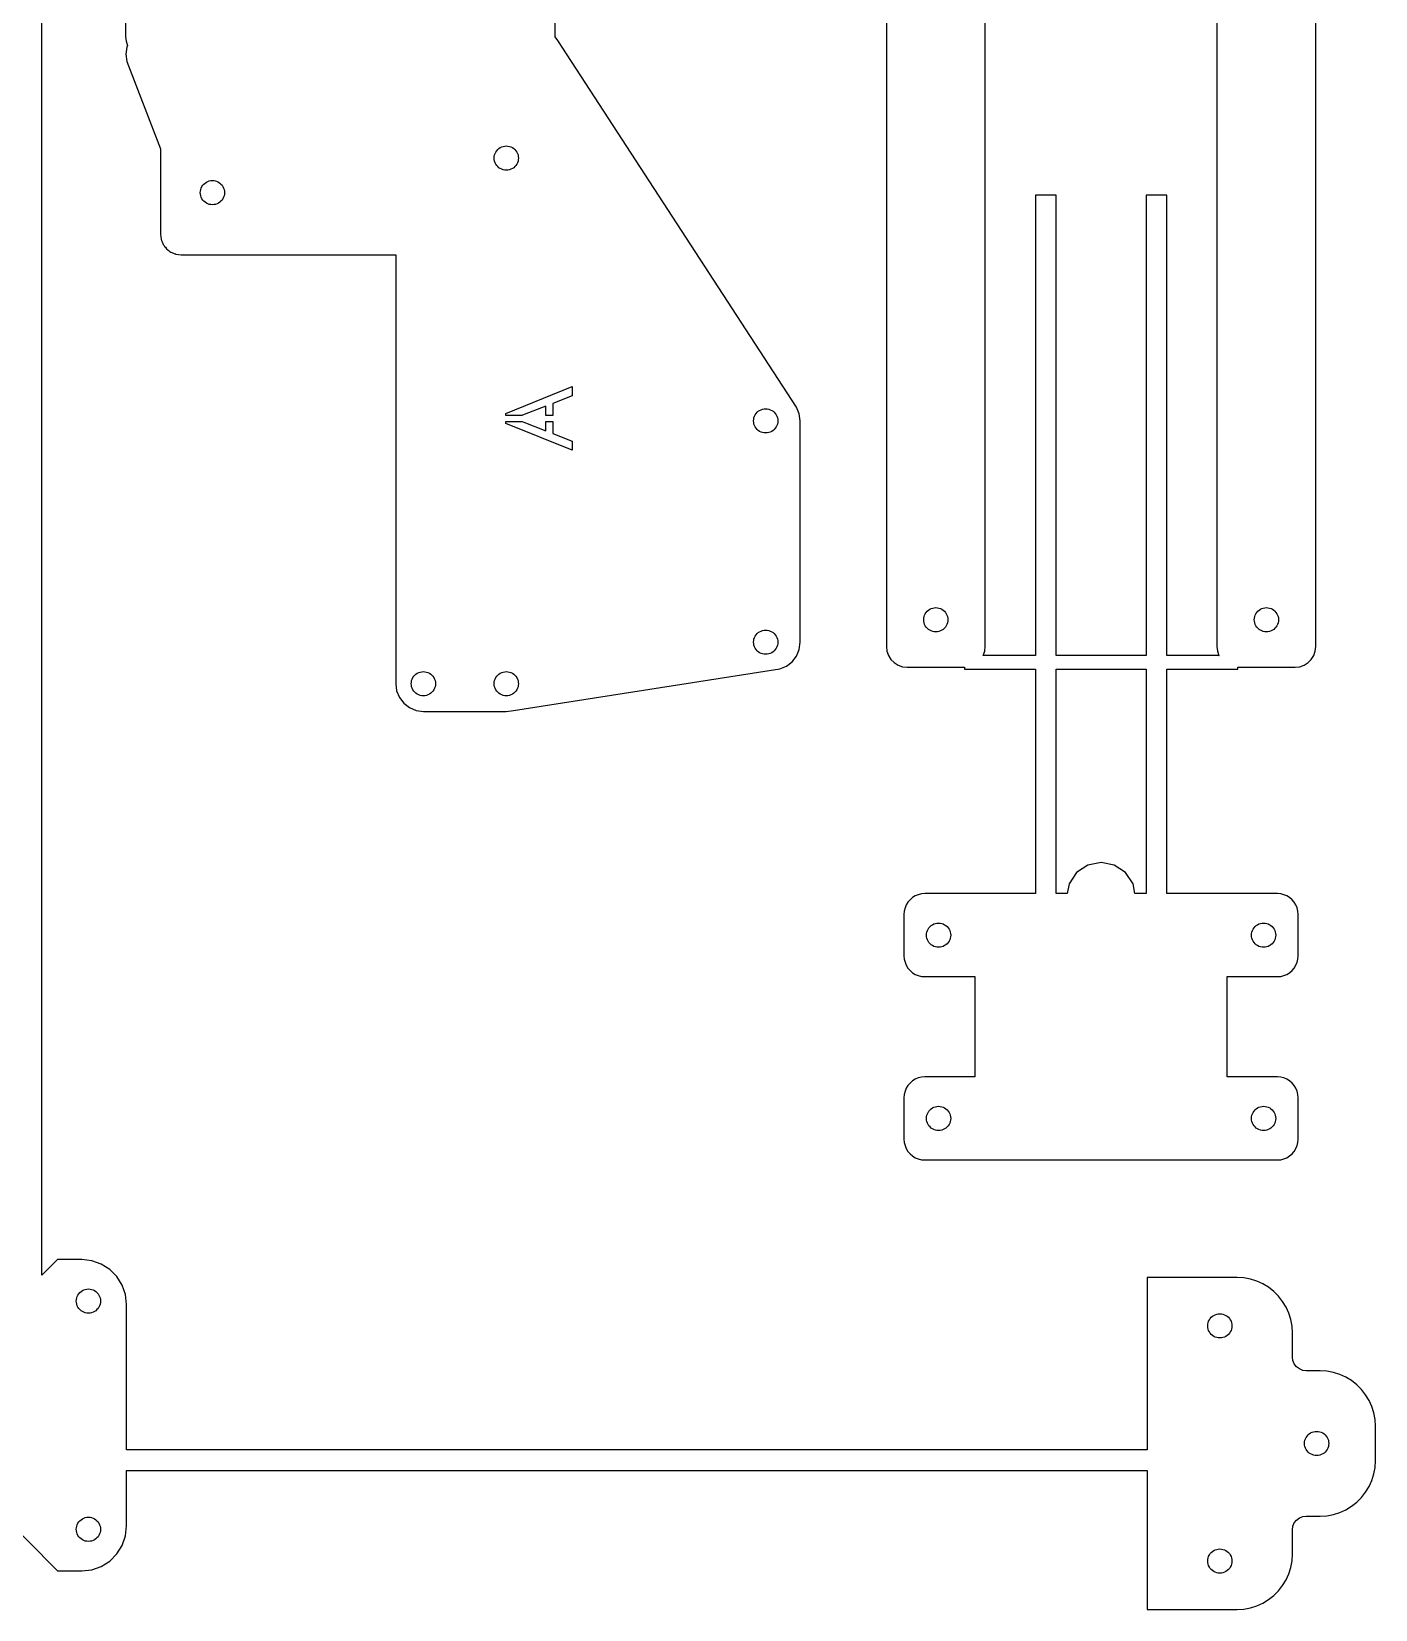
# Model space of a CAD drawing. Header units: metres. Extents: x -250 to 250, y -245 to 245.
# Drawn here: x 55.4 to 249.7, y -244.7 to -16.5 of the extents above; entities that cross this region are included whole.
import ezdxf

# ---------------------------------------------------------------- set-up
doc = ezdxf.new("R2010")
doc.units = ezdxf.units.M

msp = doc.modelspace()

# ---------------------------------------------------------------- linework, layer by layer
for p, q in [((68.95, 113.229), (68.95, -17.229)), ((131.05, -17.229), (131.05, 113.229)), ((56.85, -196.335), (56.85, 91.2762)), ((178.95, 25.029), (178.95, -105.429)), ((193.25, -105.429), (193.25, 23.615)), ((226.75, 23.615), (226.75, -105.429)), ((241.05, -105.429), (241.05, 25.029)), ((68.95, -17.229), (69.0252, -17.8966)), ((69.0252, -17.8966), (69.2436, -18.5207)), ((131.045, -17.2694), (131.05, -17.229)), ((131.464, -17.815), (131.045, -17.2694)), ((165.964, -70.815), (131.464, -17.815)), ((69.1363, -18.7797), (69, -19.815)), ((69, -19.815), (69.1363, -20.8503)), ((69.2436, -18.5207), (69.1363, -18.7797)), ((69.1363, -20.8503), (74, -33.4959)), ((74, -33.4959), (74, -45.815)), ((122.31, -34.3621), (122.383, -34.1453)), ((122.383, -34.1453), (122.484, -33.94)), ((122.484, -33.94), (122.612, -33.7497)), ((122.612, -33.7497), (122.763, -33.5776)), ((122.763, -33.5776), (122.935, -33.4266)), ((122.935, -33.4266), (123.125, -33.2995)), ((123.125, -33.2995), (123.33, -33.1982)), ((123.33, -33.1982), (123.547, -33.1246)), ((123.547, -33.1246), (123.772, -33.08)), ((123.772, -33.08), (124, -33.065)), ((124, -33.065), (124.228, -33.08)), ((124.228, -33.08), (124.453, -33.1246)), ((124.453, -33.1246), (124.67, -33.1982)), ((124.67, -33.1982), (124.875, -33.2995)), ((124.875, -33.2995), (125.065, -33.4266)), ((125.065, -33.4266), (125.237, -33.5776)), ((125.237, -33.5776), (125.388, -33.7497)), ((125.388, -33.7497), (125.516, -33.94)), ((125.516, -33.94), (125.617, -34.1453)), ((125.617, -34.1453), (125.69, -34.3621)), ((122.25, -34.815), (122.265, -34.5866)), ((122.265, -35.0434), (122.25, -34.815)), ((122.265, -34.5866), (122.31, -34.3621)), ((122.31, -35.2679), (122.265, -35.0434)), ((122.383, -35.4847), (122.31, -35.2679)), ((122.484, -35.69), (122.383, -35.4847)), ((122.612, -35.8803), (122.484, -35.69)), ((122.763, -36.0524), (122.612, -35.8803)), ((122.935, -36.2034), (122.763, -36.0524)), ((123.125, -36.3305), (122.935, -36.2034)), ((123.33, -36.4318), (123.125, -36.3305)), ((123.547, -36.5054), (123.33, -36.4318)), ((124.67, -36.4318), (124.453, -36.5054)), ((124.875, -36.3305), (124.67, -36.4318)), ((125.065, -36.2034), (124.875, -36.3305)), ((125.237, -36.0524), (125.065, -36.2034)), ((125.388, -35.8803), (125.237, -36.0524)), ((125.516, -35.69), (125.388, -35.8803)), ((125.617, -35.4847), (125.516, -35.69)), ((125.69, -35.2679), (125.617, -35.4847)), ((125.69, -34.3621), (125.735, -34.5866)), ((125.735, -35.0434), (125.69, -35.2679)), ((125.735, -34.5866), (125.75, -34.815)), ((125.75, -34.815), (125.735, -35.0434)), ((79.9845, -38.94), (80.1116, -38.7497)), ((80.1116, -38.7497), (80.2626, -38.5776)), ((80.2626, -38.5776), (80.4347, -38.4266)), ((80.4347, -38.4266), (80.625, -38.2995)), ((80.625, -38.2995), (80.8303, -38.1982)), ((80.8303, -38.1982), (81.0471, -38.1246)), ((81.0471, -38.1246), (81.2716, -38.08)), ((81.2716, -38.08), (81.5, -38.065)), ((81.5, -38.065), (81.7284, -38.08)), ((81.7284, -38.08), (81.9529, -38.1246)), ((81.9529, -38.1246), (82.1697, -38.1982)), ((82.1697, -38.1982), (82.375, -38.2995)), ((82.375, -38.2995), (82.5653, -38.4266)), ((82.5653, -38.4266), (82.7374, -38.5776)), ((82.7374, -38.5776), (82.8884, -38.7497)), ((82.8884, -38.7497), (83.0155, -38.94)), ((123.772, -36.55), (123.547, -36.5054)), ((124, -36.565), (123.772, -36.55)), ((124.228, -36.55), (124, -36.565)), ((124.453, -36.5054), (124.228, -36.55)), ((79.75, -39.815), (79.765, -39.5866)), ((79.765, -40.0434), (79.75, -39.815)), ((79.765, -39.5866), (79.8096, -39.3621)), ((79.8096, -40.2679), (79.765, -40.0434)), ((79.8096, -39.3621), (79.8832, -39.1453)), ((79.8832, -40.4847), (79.8096, -40.2679)), ((79.8832, -39.1453), (79.9845, -38.94)), ((79.9845, -40.69), (79.8832, -40.4847)), ((80.1116, -40.8803), (79.9845, -40.69)), ((80.2626, -41.0524), (80.1116, -40.8803)), ((80.4347, -41.2034), (80.2626, -41.0524)), ((82.7374, -41.0524), (82.5653, -41.2034)), ((82.8884, -40.8803), (82.7374, -41.0524)), ((83.0155, -40.69), (82.8884, -40.8803)), ((83.0155, -38.94), (83.1168, -39.1453)), ((83.1168, -40.4847), (83.0155, -40.69)), ((83.1168, -39.1453), (83.1904, -39.3621)), ((83.1904, -40.2679), (83.1168, -40.4847)), ((83.1904, -39.3621), (83.235, -39.5866)), ((83.235, -40.0434), (83.1904, -40.2679)), ((83.235, -39.5866), (83.25, -39.815)), ((83.25, -39.815), (83.235, -40.0434)), ((203.5, -40.2), (200.5, -40.2)), ((200.5, -40.2), (200.5, -106.735)), ((203.5, -106.735), (203.5, -40.2)), ((219.5, -40.2), (216.5, -40.2)), ((216.5, -40.2), (216.5, -106.735)), ((219.5, -106.735), (219.5, -40.2)), ((80.625, -41.3305), (80.4347, -41.2034)), ((80.8303, -41.4318), (80.625, -41.3305)), ((81.0471, -41.5054), (80.8303, -41.4318)), ((81.2716, -41.55), (81.0471, -41.5054)), ((81.5, -41.565), (81.2716, -41.55)), ((81.7284, -41.55), (81.5, -41.565)), ((81.9529, -41.5054), (81.7284, -41.55)), ((82.1697, -41.4318), (81.9529, -41.5054)), ((82.375, -41.3305), (82.1697, -41.4318)), ((82.5653, -41.2034), (82.375, -41.3305)), ((74, -45.815), (74.1022, -46.5914)), ((74.1022, -46.5914), (74.1358, -46.6726)), ((74.1358, -46.6726), (74.1468, -46.742)), ((74.1468, -46.742), (74.2419, -46.9285)), ((74.2419, -46.9285), (74.4019, -47.315)), ((74.4019, -47.315), (74.5116, -47.4579)), ((74.5116, -47.4579), (74.573, -47.5783)), ((74.573, -47.5783), (74.7064, -47.7118)), ((74.7064, -47.7118), (74.8787, -47.9363)), ((74.8787, -47.9363), (75.1032, -48.1086)), ((75.1032, -48.1086), (75.2366, -48.242)), ((75.2366, -48.242), (75.3571, -48.3034)), ((75.3571, -48.3034), (75.5, -48.4131)), ((75.5, -48.4131), (75.8866, -48.5732)), ((75.8866, -48.5732), (76.073, -48.6682)), ((76.073, -48.6682), (76.1424, -48.6792)), ((76.1424, -48.6792), (76.2236, -48.7128)), ((76.2236, -48.7128), (77, -48.815)), ((77, -48.815), (108, -48.815)), ((108, -48.815), (108, -110.815)), ((123.945, -71.7413), (133.5, -67.8421)), ((133.5, -67.8421), (133.5, -69.1848)), ((129.696, -70.6767), (126.556, -71.8973)), ((129.696, -72.015), (129.696, -70.6767)), ((133.5, -69.1848), (130.706, -70.2834)), ((130.706, -70.2834), (130.706, -72.015)), ((123.945, -72.015), (123.945, -71.7413)), ((126.238, -72.015), (123.945, -72.015)), ((123.945, -73.2129), (123.945, -72.915)), ((123.945, -72.915), (126.265, -72.915)), ((126.556, -71.8973), (126.238, -72.015)), ((126.265, -72.915), (126.301, -72.928)), ((126.301, -72.928), (126.542, -73.023)), ((130.706, -72.015), (129.696, -72.015)), ((129.696, -74.2504), (129.696, -72.915)), ((129.696, -72.915), (130.706, -72.915)), ((130.706, -72.915), (130.706, -74.6369)), ((159.75, -72.815), (159.765, -72.5866)), ((159.765, -73.0434), (159.75, -72.815)), ((159.765, -72.5866), (159.81, -72.3621)), ((159.81, -72.3621), (159.883, -72.1453)), ((159.883, -72.1453), (159.984, -71.94)), ((159.984, -71.94), (160.112, -71.7497)), ((160.112, -71.7497), (160.263, -71.5776)), ((160.263, -71.5776), (160.435, -71.4266)), ((160.435, -71.4266), (160.625, -71.2995)), ((160.625, -71.2995), (160.83, -71.1982)), ((160.83, -71.1982), (161.047, -71.1246)), ((161.047, -71.1246), (161.272, -71.08)), ((161.272, -71.08), (161.5, -71.065)), ((161.5, -71.065), (161.728, -71.08)), ((161.728, -71.08), (161.953, -71.1246)), ((161.953, -71.1246), (162.17, -71.1982)), ((162.17, -71.1982), (162.375, -71.2995)), ((162.375, -71.2995), (162.565, -71.4266)), ((162.565, -71.4266), (162.737, -71.5776)), ((162.737, -71.5776), (162.888, -71.7497)), ((162.888, -71.7497), (163.016, -71.94)), ((163.016, -71.94), (163.117, -72.1453)), ((163.117, -72.1453), (163.19, -72.3621)), ((163.19, -72.3621), (163.235, -72.5866)), ((163.235, -72.5866), (163.25, -72.815)), ((163.25, -72.815), (163.235, -73.0434)), ((166.364, -71.7797), (165.964, -70.815)), ((166.5, -72.815), (166.364, -71.7797)), ((166.5, -104.815), (166.5, -72.815)), ((133.5, -77.0511), (123.945, -73.2129)), ((126.542, -73.023), (129.696, -74.2504)), ((130.706, -74.6369), (133.5, -75.7287)), ((159.81, -73.2679), (159.765, -73.0434)), ((159.883, -73.4847), (159.81, -73.2679)), ((159.984, -73.69), (159.883, -73.4847)), ((160.112, -73.8803), (159.984, -73.69)), ((160.263, -74.0524), (160.112, -73.8803)), ((160.435, -74.2034), (160.263, -74.0524)), ((160.625, -74.3305), (160.435, -74.2034)), ((160.83, -74.4318), (160.625, -74.3305)), ((161.047, -74.5054), (160.83, -74.4318)), ((161.272, -74.55), (161.047, -74.5054)), ((161.5, -74.565), (161.272, -74.55)), ((161.728, -74.55), (161.5, -74.565)), ((161.953, -74.5054), (161.728, -74.55)), ((162.17, -74.4318), (161.953, -74.5054)), ((162.375, -74.3305), (162.17, -74.4318)), ((162.565, -74.2034), (162.375, -74.3305)), ((162.737, -74.0524), (162.565, -74.2034)), ((162.888, -73.8803), (162.737, -74.0524)), ((163.016, -73.69), (162.888, -73.8803)), ((163.117, -73.4847), (163.016, -73.69)), ((163.19, -73.2679), (163.117, -73.4847)), ((163.235, -73.0434), (163.19, -73.2679)), ((133.5, -75.7287), (133.5, -77.0511)), ((184.712, -100.502), (184.863, -100.33)), ((184.863, -100.33), (185.035, -100.179)), ((185.035, -100.179), (185.225, -100.052)), ((185.225, -100.052), (185.43, -99.951)), ((185.43, -99.951), (185.647, -99.8774)), ((185.647, -99.8774), (185.872, -99.8327)), ((185.872, -99.8327), (186.1, -99.8177)), ((186.1, -99.8177), (186.328, -99.8327)), ((186.328, -99.8327), (186.553, -99.8774)), ((186.553, -99.8774), (186.77, -99.951)), ((186.77, -99.951), (186.975, -100.052)), ((186.975, -100.052), (187.165, -100.179)), ((187.165, -100.179), (187.337, -100.33)), ((187.337, -100.33), (187.488, -100.502)), ((232.512, -100.502), (232.663, -100.33)), ((232.663, -100.33), (232.835, -100.179)), ((232.835, -100.179), (233.025, -100.052)), ((233.025, -100.052), (233.23, -99.951)), ((233.23, -99.951), (233.447, -99.8774)), ((233.447, -99.8774), (233.672, -99.8327)), ((233.672, -99.8327), (233.9, -99.8177)), ((233.9, -99.8177), (234.128, -99.8327)), ((234.128, -99.8327), (234.353, -99.8774)), ((234.353, -99.8774), (234.57, -99.951)), ((234.57, -99.951), (234.775, -100.052)), ((234.775, -100.052), (234.965, -100.179)), ((234.965, -100.179), (235.137, -100.33)), ((235.137, -100.33), (235.288, -100.502)), ((184.35, -101.568), (184.365, -101.339)), ((184.365, -101.796), (184.35, -101.568)), ((184.365, -101.339), (184.41, -101.115)), ((184.41, -102.021), (184.365, -101.796)), ((184.41, -101.115), (184.483, -100.898)), ((184.483, -102.237), (184.41, -102.021)), ((184.483, -100.898), (184.584, -100.693)), ((184.584, -102.443), (184.483, -102.237)), ((184.584, -100.693), (184.712, -100.502)), ((184.712, -102.633), (184.584, -102.443)), ((184.863, -102.805), (184.712, -102.633)), ((187.488, -102.633), (187.337, -102.805)), ((187.488, -100.502), (187.616, -100.693)), ((187.616, -102.443), (187.488, -102.633)), ((187.616, -100.693), (187.717, -100.898)), ((187.717, -102.237), (187.616, -102.443)), ((187.717, -100.898), (187.79, -101.115)), ((187.79, -102.021), (187.717, -102.237)), ((187.79, -101.115), (187.835, -101.339)), ((187.835, -101.796), (187.79, -102.021)), ((187.835, -101.339), (187.85, -101.568)), ((187.85, -101.568), (187.835, -101.796)), ((232.15, -101.568), (232.165, -101.339)), ((232.165, -101.796), (232.15, -101.568)), ((232.165, -101.339), (232.21, -101.115)), ((232.21, -102.021), (232.165, -101.796)), ((232.21, -101.115), (232.283, -100.898)), ((232.283, -102.237), (232.21, -102.021)), ((232.283, -100.898), (232.384, -100.693)), ((232.384, -102.443), (232.283, -102.237)), ((232.384, -100.693), (232.512, -100.502)), ((232.512, -102.633), (232.384, -102.443)), ((232.663, -102.805), (232.512, -102.633)), ((235.288, -102.633), (235.137, -102.805)), ((235.288, -100.502), (235.416, -100.693)), ((235.416, -102.443), (235.288, -102.633)), ((235.416, -100.693), (235.517, -100.898)), ((235.517, -102.237), (235.416, -102.443)), ((235.517, -100.898), (235.59, -101.115)), ((235.59, -102.021), (235.517, -102.237)), ((235.59, -101.115), (235.635, -101.339)), ((235.635, -101.796), (235.59, -102.021)), ((235.635, -101.339), (235.65, -101.568)), ((235.65, -101.568), (235.635, -101.796)), ((159.75, -104.815), (159.765, -104.587)), ((159.765, -105.043), (159.75, -104.815)), ((159.765, -104.587), (159.81, -104.362)), ((159.81, -104.362), (159.883, -104.145)), ((159.883, -104.145), (159.984, -103.94)), ((159.984, -103.94), (160.112, -103.75)), ((160.112, -103.75), (160.263, -103.578)), ((160.263, -103.578), (160.435, -103.427)), ((160.435, -103.427), (160.625, -103.299)), ((160.625, -103.299), (160.83, -103.198)), ((160.83, -103.198), (161.047, -103.125)), ((161.047, -103.125), (161.272, -103.08)), ((161.272, -103.08), (161.5, -103.065)), ((161.5, -103.065), (161.728, -103.08)), ((161.728, -103.08), (161.953, -103.125)), ((161.953, -103.125), (162.17, -103.198)), ((162.17, -103.198), (162.375, -103.299)), ((162.375, -103.299), (162.565, -103.427)), ((162.565, -103.427), (162.737, -103.578)), ((162.737, -103.578), (162.888, -103.75)), ((162.888, -103.75), (163.016, -103.94)), ((163.016, -103.94), (163.117, -104.145)), ((163.117, -104.145), (163.19, -104.362)), ((163.19, -104.362), (163.235, -104.587)), ((163.235, -104.587), (163.25, -104.815)), ((163.25, -104.815), (163.235, -105.043)), ((166.364, -105.85), (166.5, -104.815)), ((185.035, -102.956), (184.863, -102.805)), ((185.225, -103.083), (185.035, -102.956)), ((185.43, -103.185), (185.225, -103.083)), ((185.647, -103.258), (185.43, -103.185)), ((185.872, -103.303), (185.647, -103.258)), ((186.1, -103.318), (185.872, -103.303)), ((186.328, -103.303), (186.1, -103.318)), ((186.553, -103.258), (186.328, -103.303)), ((186.77, -103.185), (186.553, -103.258)), ((186.975, -103.083), (186.77, -103.185)), ((187.165, -102.956), (186.975, -103.083)), ((187.337, -102.805), (187.165, -102.956)), ((232.835, -102.956), (232.663, -102.805)), ((233.025, -103.083), (232.835, -102.956)), ((233.23, -103.185), (233.025, -103.083)), ((233.447, -103.258), (233.23, -103.185)), ((233.672, -103.303), (233.447, -103.258)), ((233.9, -103.318), (233.672, -103.303)), ((234.128, -103.303), (233.9, -103.318)), ((234.353, -103.258), (234.128, -103.303)), ((234.57, -103.185), (234.353, -103.258)), ((234.775, -103.083), (234.57, -103.185)), ((234.965, -102.956), (234.775, -103.083)), ((235.137, -102.805), (234.965, -102.956)), ((159.81, -105.268), (159.765, -105.043)), ((159.883, -105.485), (159.81, -105.268)), ((159.984, -105.69), (159.883, -105.485)), ((160.112, -105.88), (159.984, -105.69)), ((160.263, -106.052), (160.112, -105.88)), ((160.435, -106.203), (160.263, -106.052)), ((160.625, -106.331), (160.435, -106.203)), ((160.83, -106.432), (160.625, -106.331)), ((161.047, -106.505), (160.83, -106.432)), ((161.272, -106.55), (161.047, -106.505)), ((161.5, -106.565), (161.272, -106.55)), ((161.728, -106.55), (161.5, -106.565)), ((161.953, -106.505), (161.728, -106.55)), ((162.17, -106.432), (161.953, -106.505)), ((162.375, -106.331), (162.17, -106.432)), ((162.565, -106.203), (162.375, -106.331)), ((162.737, -106.052), (162.565, -106.203)), ((162.888, -105.88), (162.737, -106.052)), ((163.016, -105.69), (162.888, -105.88)), ((163.117, -105.485), (163.016, -105.69)), ((163.19, -105.268), (163.117, -105.485)), ((163.235, -105.043), (163.19, -105.268)), ((165.328, -107.643), (165.964, -106.815)), ((165.964, -106.815), (166.364, -105.85)), ((178.95, -105.429), (179.025, -106.097)), ((179.025, -106.097), (179.247, -106.731)), ((179.247, -106.731), (179.605, -107.299)), ((192.95, -106.735), (192.953, -106.731)), ((200.5, -106.735), (192.95, -106.735)), ((192.953, -106.731), (193.175, -106.097)), ((193.175, -106.097), (193.25, -105.429)), ((216.5, -106.735), (203.5, -106.735)), ((227.05, -106.735), (219.5, -106.735)), ((226.75, -105.429), (226.825, -106.097)), ((226.825, -106.097), (227.047, -106.731)), ((227.047, -106.731), (227.05, -106.735)), ((240.395, -107.299), (240.753, -106.731)), ((240.753, -106.731), (240.975, -106.097)), ((240.975, -106.097), (241.05, -105.429)), ((110.763, -109.578), (110.935, -109.427)), ((110.935, -109.427), (111.125, -109.299)), ((111.125, -109.299), (111.33, -109.198)), ((111.33, -109.198), (111.547, -109.125)), ((111.547, -109.125), (111.772, -109.08)), ((111.772, -109.08), (112, -109.065)), ((112, -109.065), (112.228, -109.08)), ((112.228, -109.08), (112.453, -109.125)), ((112.453, -109.125), (112.67, -109.198)), ((112.67, -109.198), (112.875, -109.299)), ((112.875, -109.299), (113.065, -109.427)), ((113.065, -109.427), (113.237, -109.578)), ((122.763, -109.578), (122.935, -109.427)), ((122.935, -109.427), (123.125, -109.299)), ((123.125, -109.299), (123.33, -109.198)), ((123.33, -109.198), (123.547, -109.125)), ((123.547, -109.125), (123.772, -109.08)), ((123.772, -109.08), (124, -109.065)), ((124, -109.065), (124.228, -109.08)), ((124.228, -109.08), (124.453, -109.125)), ((124.453, -109.125), (124.67, -109.198)), ((124.67, -109.198), (124.875, -109.299)), ((124.875, -109.299), (125.065, -109.427)), ((125.035, -114.679), (163.535, -108.679)), ((125.065, -109.427), (125.237, -109.578)), ((163.535, -108.679), (164.5, -108.279)), ((164.5, -108.279), (165.328, -107.643)), ((179.605, -107.299), (180.08, -107.774)), ((180.08, -107.774), (180.648, -108.132)), ((180.648, -108.132), (181.282, -108.354)), ((181.282, -108.354), (181.95, -108.429)), ((181.95, -108.429), (190.25, -108.429)), ((190.25, -108.429), (190.25, -108.735)), ((190.25, -108.735), (200.5, -108.735)), ((200.5, -108.735), (200.5, -141.174)), ((203.5, -141.174), (203.5, -108.735)), ((203.5, -108.735), (216.5, -108.735)), ((216.5, -108.735), (216.5, -141.174)), ((219.5, -141.174), (219.5, -108.735)), ((219.5, -108.735), (229.75, -108.735)), ((229.75, -108.735), (229.75, -108.429)), ((229.75, -108.429), (238.05, -108.429)), ((238.05, -108.429), (238.718, -108.354)), ((238.718, -108.354), (239.352, -108.132)), ((239.352, -108.132), (239.92, -107.774)), ((239.92, -107.774), (240.395, -107.299)), ((108, -110.815), (108.136, -111.85)), ((110.25, -110.815), (110.265, -110.587)), ((110.265, -111.043), (110.25, -110.815)), ((110.265, -110.587), (110.31, -110.362)), ((110.31, -111.268), (110.265, -111.043)), ((110.31, -110.362), (110.383, -110.145)), ((110.383, -111.485), (110.31, -111.268)), ((110.383, -110.145), (110.484, -109.94)), ((110.484, -111.69), (110.383, -111.485)), ((110.484, -109.94), (110.612, -109.75)), ((110.612, -111.88), (110.484, -111.69)), ((110.612, -109.75), (110.763, -109.578)), ((113.237, -109.578), (113.388, -109.75)), ((113.388, -109.75), (113.516, -109.94)), ((113.516, -111.69), (113.388, -111.88)), ((113.516, -109.94), (113.617, -110.145)), ((113.617, -111.485), (113.516, -111.69)), ((113.617, -110.145), (113.69, -110.362)), ((113.69, -111.268), (113.617, -111.485)), ((113.69, -110.362), (113.735, -110.587)), ((113.735, -111.043), (113.69, -111.268)), ((113.735, -110.587), (113.75, -110.815)), ((113.75, -110.815), (113.735, -111.043)), ((122.25, -110.815), (122.265, -110.587)), ((122.265, -111.043), (122.25, -110.815)), ((122.265, -110.587), (122.31, -110.362)), ((122.31, -111.268), (122.265, -111.043)), ((122.31, -110.362), (122.383, -110.145)), ((122.383, -111.485), (122.31, -111.268)), ((122.383, -110.145), (122.484, -109.94)), ((122.484, -111.69), (122.383, -111.485)), ((122.484, -109.94), (122.612, -109.75)), ((122.612, -111.88), (122.484, -111.69)), ((122.612, -109.75), (122.763, -109.578)), ((125.237, -109.578), (125.388, -109.75)), ((125.388, -109.75), (125.516, -109.94)), ((125.516, -111.69), (125.388, -111.88)), ((125.516, -109.94), (125.617, -110.145)), ((125.617, -111.485), (125.516, -111.69)), ((125.617, -110.145), (125.69, -110.362)), ((125.69, -111.268), (125.617, -111.485)), ((125.69, -110.362), (125.735, -110.587)), ((125.735, -111.043), (125.69, -111.268)), ((125.735, -110.587), (125.75, -110.815)), ((125.75, -110.815), (125.735, -111.043)), ((108.136, -111.85), (108.536, -112.815)), ((108.536, -112.815), (109.172, -113.643)), ((109.172, -113.643), (110, -114.279)), ((110.763, -112.052), (110.612, -111.88)), ((110.935, -112.203), (110.763, -112.052)), ((111.125, -112.331), (110.935, -112.203)), ((111.33, -112.432), (111.125, -112.331)), ((111.547, -112.505), (111.33, -112.432)), ((111.772, -112.55), (111.547, -112.505)), ((112, -112.565), (111.772, -112.55)), ((112.228, -112.55), (112, -112.565)), ((112.453, -112.505), (112.228, -112.55)), ((112.67, -112.432), (112.453, -112.505)), ((112.875, -112.331), (112.67, -112.432)), ((113.065, -112.203), (112.875, -112.331)), ((113.237, -112.052), (113.065, -112.203)), ((113.388, -111.88), (113.237, -112.052)), ((122.763, -112.052), (122.612, -111.88)), ((122.935, -112.203), (122.763, -112.052)), ((123.125, -112.331), (122.935, -112.203)), ((123.33, -112.432), (123.125, -112.331)), ((123.547, -112.505), (123.33, -112.432)), ((123.772, -112.55), (123.547, -112.505)), ((124, -112.565), (123.772, -112.55)), ((124.228, -112.55), (124, -112.565)), ((124.453, -112.505), (124.228, -112.55)), ((124.67, -112.432), (124.453, -112.505)), ((124.875, -112.331), (124.67, -112.432)), ((125.065, -112.203), (124.875, -112.331)), ((125.237, -112.052), (125.065, -112.203)), ((125.388, -111.88), (125.237, -112.052)), ((110, -114.279), (110.965, -114.679)), ((110.965, -114.679), (112, -114.815)), ((112, -114.815), (124, -114.815)), ((124, -114.815), (125.035, -114.679)), ((210, -136.674), (208.087, -137.054)), ((211.913, -137.054), (210, -136.674)), ((206.464, -138.138), (205.381, -139.76)), ((208.087, -137.054), (206.464, -138.138)), ((213.536, -138.138), (211.913, -137.054)), ((214.619, -139.76), (213.536, -138.138)), ((183.573, -141.321), (183.138, -141.501)), ((184.031, -141.211), (183.573, -141.321)), ((184.5, -141.174), (184.031, -141.211)), ((200.5, -141.174), (184.5, -141.174)), ((205.099, -141.174), (203.5, -141.174)), ((205.381, -139.76), (205.099, -141.174)), ((214.901, -141.174), (214.619, -139.76)), ((216.5, -141.174), (214.901, -141.174)), ((235.5, -141.174), (219.5, -141.174)), ((235.969, -141.211), (235.5, -141.174)), ((236.427, -141.321), (235.969, -141.211)), ((236.862, -141.501), (236.427, -141.321)), ((181.537, -143.704), (181.5, -144.174)), ((181.647, -143.247), (181.537, -143.704)), ((181.827, -142.812), (181.647, -143.247)), ((182.073, -142.41), (181.827, -142.812)), ((182.379, -142.052), (182.073, -142.41)), ((182.737, -141.747), (182.379, -142.052)), ((183.138, -141.501), (182.737, -141.747)), ((237.263, -141.747), (236.862, -141.501)), ((237.621, -142.052), (237.263, -141.747)), ((237.927, -142.41), (237.621, -142.052)), ((238.173, -142.812), (237.927, -142.41)), ((238.353, -143.247), (238.173, -142.812)), ((238.463, -143.704), (238.353, -143.247)), ((238.5, -144.174), (238.463, -143.704)), ((181.5, -144.174), (181.5, -150.174)), ((185.112, -146.108), (185.263, -145.936)), ((185.263, -145.936), (185.435, -145.785)), ((185.435, -145.785), (185.625, -145.658)), ((185.625, -145.658), (185.83, -145.557)), ((185.83, -145.557), (186.047, -145.483)), ((186.047, -145.483), (186.272, -145.439)), ((186.272, -145.439), (186.5, -145.424)), ((186.5, -145.424), (186.728, -145.439)), ((186.728, -145.439), (186.953, -145.483)), ((186.953, -145.483), (187.17, -145.557)), ((187.17, -145.557), (187.375, -145.658)), ((187.375, -145.658), (187.565, -145.785)), ((187.565, -145.785), (187.737, -145.936)), ((187.737, -145.936), (187.888, -146.108)), ((232.112, -146.108), (232.263, -145.936)), ((232.263, -145.936), (232.435, -145.785)), ((232.435, -145.785), (232.625, -145.658)), ((232.625, -145.658), (232.83, -145.557)), ((232.83, -145.557), (233.047, -145.483)), ((233.047, -145.483), (233.272, -145.439)), ((233.272, -145.439), (233.5, -145.424)), ((233.5, -145.424), (233.728, -145.439)), ((233.728, -145.439), (233.953, -145.483)), ((233.953, -145.483), (234.17, -145.557)), ((234.17, -145.557), (234.375, -145.658)), ((234.375, -145.658), (234.565, -145.785)), ((234.565, -145.785), (234.737, -145.936)), ((234.737, -145.936), (234.888, -146.108)), ((238.5, -150.174), (238.5, -144.174)), ((184.75, -147.174), (184.765, -146.945)), ((184.765, -147.402), (184.75, -147.174)), ((184.765, -146.945), (184.81, -146.721)), ((184.81, -147.627), (184.765, -147.402)), ((184.81, -146.721), (184.883, -146.504)), ((184.883, -147.843), (184.81, -147.627)), ((184.883, -146.504), (184.984, -146.299)), ((184.984, -148.049), (184.883, -147.843)), ((184.984, -146.299), (185.112, -146.108)), ((185.112, -148.239), (184.984, -148.049)), ((185.263, -148.411), (185.112, -148.239)), ((187.888, -148.239), (187.737, -148.411)), ((187.888, -146.108), (188.016, -146.299)), ((188.016, -148.049), (187.888, -148.239)), ((188.016, -146.299), (188.117, -146.504)), ((188.117, -147.843), (188.016, -148.049)), ((188.117, -146.504), (188.19, -146.721)), ((188.19, -147.627), (188.117, -147.843)), ((188.19, -146.721), (188.235, -146.945)), ((188.235, -147.402), (188.19, -147.627)), ((188.235, -146.945), (188.25, -147.174)), ((188.25, -147.174), (188.235, -147.402)), ((231.75, -147.174), (231.765, -146.945)), ((231.765, -147.402), (231.75, -147.174)), ((231.765, -146.945), (231.81, -146.721)), ((231.81, -147.627), (231.765, -147.402)), ((231.81, -146.721), (231.883, -146.504)), ((231.883, -147.843), (231.81, -147.627)), ((231.883, -146.504), (231.984, -146.299)), ((231.984, -148.049), (231.883, -147.843)), ((231.984, -146.299), (232.112, -146.108)), ((232.112, -148.239), (231.984, -148.049)), ((232.263, -148.411), (232.112, -148.239)), ((234.888, -148.239), (234.737, -148.411)), ((234.888, -146.108), (235.016, -146.299)), ((235.016, -148.049), (234.888, -148.239)), ((235.016, -146.299), (235.117, -146.504)), ((235.117, -147.843), (235.016, -148.049)), ((235.117, -146.504), (235.19, -146.721)), ((235.19, -147.627), (235.117, -147.843)), ((235.19, -146.721), (235.235, -146.945)), ((235.235, -147.402), (235.19, -147.627)), ((235.235, -146.945), (235.25, -147.174)), ((235.25, -147.174), (235.235, -147.402)), ((181.5, -150.174), (181.537, -150.643)), ((185.435, -148.562), (185.263, -148.411)), ((185.625, -148.689), (185.435, -148.562)), ((185.83, -148.79), (185.625, -148.689)), ((186.047, -148.864), (185.83, -148.79)), ((186.272, -148.909), (186.047, -148.864)), ((186.5, -148.924), (186.272, -148.909)), ((186.728, -148.909), (186.5, -148.924)), ((186.953, -148.864), (186.728, -148.909)), ((187.17, -148.79), (186.953, -148.864)), ((187.375, -148.689), (187.17, -148.79)), ((187.565, -148.562), (187.375, -148.689)), ((187.737, -148.411), (187.565, -148.562)), ((232.435, -148.562), (232.263, -148.411)), ((232.625, -148.689), (232.435, -148.562)), ((232.83, -148.79), (232.625, -148.689)), ((233.047, -148.864), (232.83, -148.79)), ((233.272, -148.909), (233.047, -148.864)), ((233.5, -148.924), (233.272, -148.909)), ((233.728, -148.909), (233.5, -148.924)), ((233.953, -148.864), (233.728, -148.909)), ((234.17, -148.79), (233.953, -148.864)), ((234.375, -148.689), (234.17, -148.79)), ((234.565, -148.562), (234.375, -148.689)), ((234.737, -148.411), (234.565, -148.562)), ((238.463, -150.643), (238.5, -150.174)), ((181.537, -150.643), (181.647, -151.101)), ((181.647, -151.101), (181.827, -151.536)), ((181.827, -151.536), (182.073, -151.937)), ((182.073, -151.937), (182.379, -152.295)), ((182.379, -152.295), (182.737, -152.601)), ((182.737, -152.601), (183.138, -152.847)), ((183.138, -152.847), (183.573, -153.027)), ((236.427, -153.027), (236.862, -152.847)), ((236.862, -152.847), (237.263, -152.601)), ((237.263, -152.601), (237.621, -152.295)), ((237.621, -152.295), (237.927, -151.937)), ((237.927, -151.937), (238.173, -151.536)), ((238.173, -151.536), (238.353, -151.101)), ((238.353, -151.101), (238.463, -150.643)), ((183.573, -153.027), (184.031, -153.137)), ((184.031, -153.137), (184.5, -153.174)), ((184.5, -153.174), (191.75, -153.174)), ((191.75, -153.174), (191.75, -167.674)), ((228.25, -167.674), (228.25, -153.174)), ((228.25, -153.174), (235.5, -153.174)), ((235.5, -153.174), (235.969, -153.137)), ((235.969, -153.137), (236.427, -153.027)), ((182.379, -168.552), (182.073, -168.91)), ((182.737, -168.247), (182.379, -168.552)), ((183.138, -168.001), (182.737, -168.247)), ((183.573, -167.821), (183.138, -168.001)), ((184.031, -167.711), (183.573, -167.821)), ((184.5, -167.674), (184.031, -167.711)), ((191.75, -167.674), (184.5, -167.674)), ((235.5, -167.674), (228.25, -167.674)), ((235.969, -167.711), (235.5, -167.674)), ((236.427, -167.821), (235.969, -167.711)), ((236.862, -168.001), (236.427, -167.821)), ((237.263, -168.247), (236.862, -168.001)), ((237.621, -168.552), (237.263, -168.247)), ((237.927, -168.91), (237.621, -168.552)), ((181.537, -170.204), (181.5, -170.674)), ((181.5, -170.674), (181.5, -176.674)), ((181.647, -169.747), (181.537, -170.204)), ((181.827, -169.312), (181.647, -169.747)), ((182.073, -168.91), (181.827, -169.312)), ((238.173, -169.312), (237.927, -168.91)), ((238.353, -169.747), (238.173, -169.312)), ((238.463, -170.204), (238.353, -169.747)), ((238.5, -170.674), (238.463, -170.204)), ((238.5, -176.674), (238.5, -170.674)), ((184.765, -173.445), (184.81, -173.221)), ((184.81, -173.221), (184.883, -173.004)), ((184.883, -173.004), (184.984, -172.799)), ((184.984, -172.799), (185.112, -172.608)), ((185.112, -172.608), (185.263, -172.436)), ((185.263, -172.436), (185.435, -172.285)), ((185.435, -172.285), (185.625, -172.158)), ((185.625, -172.158), (185.83, -172.057)), ((185.83, -172.057), (186.047, -171.983)), ((186.047, -171.983), (186.272, -171.939)), ((186.272, -171.939), (186.5, -171.924)), ((186.5, -171.924), (186.728, -171.939)), ((186.728, -171.939), (186.953, -171.983)), ((186.953, -171.983), (187.17, -172.057)), ((187.17, -172.057), (187.375, -172.158)), ((187.375, -172.158), (187.565, -172.285)), ((187.565, -172.285), (187.737, -172.436)), ((187.737, -172.436), (187.888, -172.608)), ((187.888, -172.608), (188.016, -172.799)), ((188.016, -172.799), (188.117, -173.004)), ((188.117, -173.004), (188.19, -173.221)), ((188.19, -173.221), (188.235, -173.445)), ((231.765, -173.445), (231.81, -173.221)), ((231.81, -173.221), (231.883, -173.004)), ((231.883, -173.004), (231.984, -172.799)), ((231.984, -172.799), (232.112, -172.608)), ((232.112, -172.608), (232.263, -172.436)), ((232.263, -172.436), (232.435, -172.285)), ((232.435, -172.285), (232.625, -172.158)), ((232.625, -172.158), (232.83, -172.057)), ((232.83, -172.057), (233.047, -171.983)), ((233.047, -171.983), (233.272, -171.939)), ((233.272, -171.939), (233.5, -171.924)), ((233.5, -171.924), (233.728, -171.939)), ((233.728, -171.939), (233.953, -171.983)), ((233.953, -171.983), (234.17, -172.057)), ((234.17, -172.057), (234.375, -172.158)), ((234.375, -172.158), (234.565, -172.285)), ((234.565, -172.285), (234.737, -172.436)), ((234.737, -172.436), (234.888, -172.608)), ((234.888, -172.608), (235.016, -172.799)), ((235.016, -172.799), (235.117, -173.004)), ((235.117, -173.004), (235.19, -173.221)), ((235.19, -173.221), (235.235, -173.445)), ((184.75, -173.674), (184.765, -173.445)), ((184.765, -173.902), (184.75, -173.674)), ((184.81, -174.127), (184.765, -173.902)), ((184.883, -174.343), (184.81, -174.127)), ((184.984, -174.549), (184.883, -174.343)), ((185.112, -174.739), (184.984, -174.549)), ((185.263, -174.911), (185.112, -174.739)), ((185.435, -175.062), (185.263, -174.911)), ((185.625, -175.189), (185.435, -175.062)), ((185.83, -175.29), (185.625, -175.189)), ((186.047, -175.364), (185.83, -175.29)), ((186.272, -175.409), (186.047, -175.364)), ((186.5, -175.424), (186.272, -175.409)), ((186.728, -175.409), (186.5, -175.424)), ((186.953, -175.364), (186.728, -175.409)), ((187.17, -175.29), (186.953, -175.364)), ((187.375, -175.189), (187.17, -175.29)), ((187.565, -175.062), (187.375, -175.189)), ((187.737, -174.911), (187.565, -175.062)), ((187.888, -174.739), (187.737, -174.911)), ((188.016, -174.549), (187.888, -174.739)), ((188.117, -174.343), (188.016, -174.549)), ((188.19, -174.127), (188.117, -174.343)), ((188.235, -173.902), (188.19, -174.127)), ((188.235, -173.445), (188.25, -173.674)), ((188.25, -173.674), (188.235, -173.902)), ((231.75, -173.674), (231.765, -173.445)), ((231.765, -173.902), (231.75, -173.674)), ((231.81, -174.127), (231.765, -173.902)), ((231.883, -174.343), (231.81, -174.127)), ((231.984, -174.549), (231.883, -174.343)), ((232.112, -174.739), (231.984, -174.549)), ((232.263, -174.911), (232.112, -174.739)), ((232.435, -175.062), (232.263, -174.911)), ((232.625, -175.189), (232.435, -175.062)), ((232.83, -175.29), (232.625, -175.189)), ((233.047, -175.364), (232.83, -175.29)), ((233.272, -175.409), (233.047, -175.364)), ((233.5, -175.424), (233.272, -175.409)), ((233.728, -175.409), (233.5, -175.424)), ((233.953, -175.364), (233.728, -175.409)), ((234.17, -175.29), (233.953, -175.364)), ((234.375, -175.189), (234.17, -175.29)), ((234.565, -175.062), (234.375, -175.189)), ((234.737, -174.911), (234.565, -175.062)), ((234.888, -174.739), (234.737, -174.911)), ((235.016, -174.549), (234.888, -174.739)), ((235.117, -174.343), (235.016, -174.549)), ((235.19, -174.127), (235.117, -174.343)), ((235.235, -173.902), (235.19, -174.127)), ((235.235, -173.445), (235.25, -173.674)), ((235.25, -173.674), (235.235, -173.902)), ((181.5, -176.674), (181.537, -177.143)), ((181.537, -177.143), (181.647, -177.601)), ((181.647, -177.601), (181.827, -178.036)), ((238.173, -178.036), (238.353, -177.601)), ((238.353, -177.601), (238.463, -177.143)), ((238.463, -177.143), (238.5, -176.674)), ((181.827, -178.036), (182.073, -178.437)), ((182.073, -178.437), (182.379, -178.795)), ((182.379, -178.795), (182.737, -179.101)), ((182.737, -179.101), (183.138, -179.347)), ((183.138, -179.347), (183.573, -179.527)), ((183.573, -179.527), (184.031, -179.637)), ((184.031, -179.637), (184.5, -179.674)), ((184.5, -179.674), (235.5, -179.674)), ((235.5, -179.674), (235.969, -179.637)), ((235.969, -179.637), (236.427, -179.527)), ((236.427, -179.527), (236.862, -179.347)), ((236.862, -179.347), (237.263, -179.101)), ((237.263, -179.101), (237.621, -178.795)), ((237.621, -178.795), (237.927, -178.437)), ((237.927, -178.437), (238.173, -178.036)), ((59.1017, -194.084), (56.85, -196.335)), ((62.6, -194.084), (59.1017, -194.084)), ((64.0464, -194.247), (62.6, -194.084)), ((65.4202, -194.727), (64.0464, -194.247)), ((66.6527, -195.502), (65.4202, -194.727)), ((67.6819, -196.531), (66.6527, -195.502)), ((62.6987, -198.568), (62.904, -198.467)), ((62.904, -198.467), (63.1208, -198.393)), ((63.1208, -198.393), (63.3453, -198.349)), ((63.3453, -198.349), (63.5737, -198.334)), ((63.5737, -198.334), (63.8021, -198.349)), ((63.8021, -198.349), (64.0267, -198.393)), ((64.0267, -198.393), (64.2434, -198.467)), ((64.2434, -198.467), (64.4487, -198.568)), ((68.4563, -197.763), (67.6819, -196.531)), ((68.937, -199.137), (68.4563, -197.763)), ((229.669, -196.669), (216.669, -196.669)), ((216.669, -196.669), (216.669, -221.584)), ((230.634, -196.728), (229.669, -196.669)), ((231.584, -196.902), (230.634, -196.728)), ((232.506, -197.189), (231.584, -196.902)), ((233.387, -197.586), (232.506, -197.189)), ((234.214, -198.086), (233.387, -197.586)), ((234.974, -198.681), (234.214, -198.086)), ((61.8237, -200.084), (61.8387, -199.855)), ((61.8387, -200.312), (61.8237, -200.084)), ((61.8387, -199.855), (61.8833, -199.631)), ((61.8833, -200.537), (61.8387, -200.312)), ((61.8833, -199.631), (61.9569, -199.414)), ((61.9569, -200.753), (61.8833, -200.537)), ((61.9569, -199.414), (62.0582, -199.209)), ((62.0582, -200.959), (61.9569, -200.753)), ((62.0582, -199.209), (62.1853, -199.018)), ((62.1853, -199.018), (62.3363, -198.846)), ((62.3363, -198.846), (62.5084, -198.695)), ((62.5084, -198.695), (62.6987, -198.568)), ((64.4487, -198.568), (64.639, -198.695)), ((64.639, -198.695), (64.8111, -198.846)), ((64.8111, -198.846), (64.9621, -199.018)), ((64.9621, -199.018), (65.0892, -199.209)), ((65.0892, -199.209), (65.1905, -199.414)), ((65.1905, -200.753), (65.0892, -200.959)), ((65.1905, -199.414), (65.2641, -199.631)), ((65.2641, -200.537), (65.1905, -200.753)), ((65.2641, -199.631), (65.3087, -199.855)), ((65.3087, -200.312), (65.2641, -200.537)), ((65.3087, -199.855), (65.3237, -200.084)), ((65.3237, -200.084), (65.3087, -200.312)), ((69.1, -200.584), (68.937, -199.137)), ((69.1, -221.584), (69.1, -200.584)), ((235.658, -199.364), (234.974, -198.681)), ((236.253, -200.125), (235.658, -199.364)), ((236.753, -200.952), (236.253, -200.125)), ((62.1853, -201.149), (62.0582, -200.959)), ((62.3363, -201.321), (62.1853, -201.149)), ((62.5084, -201.472), (62.3363, -201.321)), ((62.6987, -201.599), (62.5084, -201.472)), ((62.904, -201.7), (62.6987, -201.599)), ((63.1208, -201.774), (62.904, -201.7)), ((63.3453, -201.819), (63.1208, -201.774)), ((63.5737, -201.834), (63.3453, -201.819)), ((63.8021, -201.819), (63.5737, -201.834)), ((64.0267, -201.774), (63.8021, -201.819)), ((64.2434, -201.7), (64.0267, -201.774)), ((64.4487, -201.599), (64.2434, -201.7)), ((64.639, -201.472), (64.4487, -201.599)), ((64.8111, -201.321), (64.639, -201.472)), ((64.9621, -201.149), (64.8111, -201.321)), ((65.0892, -200.959), (64.9621, -201.149)), ((225.479, -203.217), (225.553, -203)), ((225.553, -203), (225.654, -202.794)), ((225.654, -202.794), (225.781, -202.604)), ((225.781, -202.604), (225.932, -202.432)), ((225.932, -202.432), (226.104, -202.281)), ((226.104, -202.281), (226.294, -202.154)), ((226.294, -202.154), (226.5, -202.053)), ((226.5, -202.053), (226.717, -201.979)), ((226.717, -201.979), (226.941, -201.934)), ((226.941, -201.934), (227.169, -201.919)), ((227.169, -201.919), (227.398, -201.934)), ((227.398, -201.934), (227.622, -201.979)), ((227.622, -201.979), (227.839, -202.053)), ((227.839, -202.053), (228.044, -202.154)), ((228.044, -202.154), (228.235, -202.281)), ((228.235, -202.281), (228.407, -202.432)), ((228.407, -202.432), (228.558, -202.604)), ((228.558, -202.604), (228.685, -202.794)), ((228.685, -202.794), (228.786, -203)), ((228.786, -203), (228.86, -203.217)), ((237.15, -201.833), (236.753, -200.952)), ((237.437, -202.755), (237.15, -201.833)), ((237.611, -203.705), (237.437, -202.755)), ((225.419, -203.669), (225.434, -203.441)), ((225.434, -203.898), (225.419, -203.669)), ((225.434, -203.441), (225.479, -203.217)), ((225.479, -204.122), (225.434, -203.898)), ((225.553, -204.339), (225.479, -204.122)), ((225.654, -204.544), (225.553, -204.339)), ((225.781, -204.735), (225.654, -204.544)), ((225.932, -204.907), (225.781, -204.735)), ((226.104, -205.058), (225.932, -204.907)), ((226.294, -205.185), (226.104, -205.058)), ((226.5, -205.286), (226.294, -205.185)), ((226.717, -205.36), (226.5, -205.286)), ((227.839, -205.286), (227.622, -205.36)), ((228.044, -205.185), (227.839, -205.286)), ((228.235, -205.058), (228.044, -205.185)), ((228.407, -204.907), (228.235, -205.058)), ((228.558, -204.735), (228.407, -204.907)), ((228.685, -204.544), (228.558, -204.735)), ((228.786, -204.339), (228.685, -204.544)), ((228.86, -204.122), (228.786, -204.339)), ((228.86, -203.217), (228.904, -203.441)), ((228.904, -203.898), (228.86, -204.122)), ((228.904, -203.441), (228.919, -203.669)), ((228.919, -203.669), (228.904, -203.898)), ((237.669, -204.669), (237.611, -203.705)), ((237.669, -208.169), (237.669, -204.669)), ((226.941, -205.404), (226.717, -205.36)), ((227.169, -205.419), (226.941, -205.404)), ((227.398, -205.404), (227.169, -205.419)), ((227.622, -205.36), (227.398, -205.404)), ((237.738, -208.687), (237.669, -208.169)), ((237.937, -209.169), (237.738, -208.687)), ((238.255, -209.584), (237.937, -209.169)), ((238.669, -209.901), (238.255, -209.584)), ((239.152, -210.101), (238.669, -209.901)), ((239.669, -210.169), (239.152, -210.101)), ((241.669, -210.169), (239.669, -210.169)), ((242.634, -210.228), (241.669, -210.169)), ((243.584, -210.402), (242.634, -210.228)), ((244.506, -210.689), (243.584, -210.402)), ((245.387, -211.086), (244.506, -210.689)), ((246.214, -211.586), (245.387, -211.086)), ((246.974, -212.181), (246.214, -211.586)), ((247.658, -212.864), (246.974, -212.181)), ((248.253, -213.625), (247.658, -212.864)), ((248.753, -214.452), (248.253, -213.625)), ((249.15, -215.333), (248.753, -214.452)), ((249.437, -216.255), (249.15, -215.333)), ((249.611, -217.205), (249.437, -216.255)), ((240.5, -219.053), (240.716, -218.979)), ((240.716, -218.979), (240.941, -218.934)), ((240.941, -218.934), (241.169, -218.919)), ((241.169, -218.919), (241.398, -218.934)), ((241.398, -218.934), (241.622, -218.979)), ((241.622, -218.979), (241.839, -219.053)), ((249.669, -218.169), (249.611, -217.205)), ((249.669, -223.169), (249.669, -218.169)), ((239.419, -220.669), (239.434, -220.441)), ((239.434, -220.898), (239.419, -220.669)), ((239.434, -220.441), (239.479, -220.217)), ((239.479, -221.122), (239.434, -220.898)), ((239.479, -220.217), (239.553, -220)), ((239.553, -221.339), (239.479, -221.122)), ((239.553, -220), (239.654, -219.794)), ((239.654, -219.794), (239.781, -219.604)), ((239.781, -219.604), (239.932, -219.432)), ((239.932, -219.432), (240.104, -219.281)), ((240.104, -219.281), (240.294, -219.154)), ((240.294, -219.154), (240.5, -219.053)), ((241.839, -219.053), (242.044, -219.154)), ((242.044, -219.154), (242.235, -219.281)), ((242.235, -219.281), (242.407, -219.432)), ((242.407, -219.432), (242.558, -219.604)), ((242.558, -219.604), (242.685, -219.794)), ((242.685, -219.794), (242.786, -220)), ((242.786, -220), (242.86, -220.217)), ((242.86, -221.122), (242.786, -221.339)), ((242.86, -220.217), (242.904, -220.441)), ((242.904, -220.898), (242.86, -221.122)), ((242.904, -220.441), (242.919, -220.669)), ((242.919, -220.669), (242.904, -220.898)), ((216.669, -221.584), (69.1, -221.584)), ((239.654, -221.544), (239.553, -221.339)), ((239.781, -221.735), (239.654, -221.544)), ((239.932, -221.907), (239.781, -221.735)), ((240.104, -222.058), (239.932, -221.907)), ((240.294, -222.185), (240.104, -222.058)), ((240.5, -222.286), (240.294, -222.185)), ((240.716, -222.36), (240.5, -222.286)), ((240.941, -222.404), (240.716, -222.36)), ((241.169, -222.419), (240.941, -222.404)), ((241.398, -222.404), (241.169, -222.419)), ((241.622, -222.36), (241.398, -222.404)), ((241.839, -222.286), (241.622, -222.36)), ((242.044, -222.185), (241.839, -222.286)), ((242.235, -222.058), (242.044, -222.185)), ((242.407, -221.907), (242.235, -222.058)), ((242.558, -221.735), (242.407, -221.907)), ((242.685, -221.544), (242.558, -221.735)), ((242.786, -221.339), (242.685, -221.544)), ((249.611, -224.134), (249.669, -223.169)), ((69.1, -232.584), (69.1, -224.584)), ((69.1, -224.584), (216.669, -224.584)), ((216.669, -224.584), (216.669, -244.669)), ((249.15, -226.006), (249.437, -225.084)), ((249.437, -225.084), (249.611, -224.134)), ((247.658, -228.474), (248.253, -227.714)), ((248.253, -227.714), (248.753, -226.887)), ((248.753, -226.887), (249.15, -226.006)), ((50.0474, -230.029), (59.1017, -239.084)), ((244.506, -230.65), (245.387, -230.253)), ((245.387, -230.253), (246.214, -229.753)), ((246.214, -229.753), (246.974, -229.158)), ((246.974, -229.158), (247.658, -228.474)), ((61.8387, -232.855), (61.8833, -232.631)), ((61.8833, -232.631), (61.9569, -232.414)), ((61.9569, -232.414), (62.0582, -232.209)), ((62.0582, -232.209), (62.1853, -232.018)), ((62.1853, -232.018), (62.3363, -231.846)), ((62.3363, -231.846), (62.5084, -231.695)), ((62.5084, -231.695), (62.6987, -231.568)), ((62.6987, -231.568), (62.904, -231.467)), ((62.904, -231.467), (63.1208, -231.393)), ((63.1208, -231.393), (63.3453, -231.349)), ((63.3453, -231.349), (63.5737, -231.334)), ((63.5737, -231.334), (63.8021, -231.349)), ((63.8021, -231.349), (64.0267, -231.393)), ((64.0267, -231.393), (64.2434, -231.467)), ((64.2434, -231.467), (64.4487, -231.568)), ((64.4487, -231.568), (64.639, -231.695)), ((64.639, -231.695), (64.8111, -231.846)), ((64.8111, -231.846), (64.9621, -232.018)), ((64.9621, -232.018), (65.0892, -232.209)), ((65.0892, -232.209), (65.1905, -232.414)), ((65.1905, -232.414), (65.2641, -232.631)), ((65.2641, -232.631), (65.3087, -232.855)), ((68.937, -234.03), (69.1, -232.584)), ((237.669, -233.169), (237.738, -232.652)), ((237.738, -232.652), (237.937, -232.169)), ((237.937, -232.169), (238.255, -231.755)), ((238.255, -231.755), (238.669, -231.437)), ((238.669, -231.437), (239.152, -231.238)), ((239.152, -231.238), (239.669, -231.169)), ((239.669, -231.169), (241.669, -231.169)), ((241.669, -231.169), (242.634, -231.111)), ((242.634, -231.111), (243.584, -230.937)), ((243.584, -230.937), (244.506, -230.65)), ((61.8237, -233.084), (61.8387, -232.855)), ((61.8387, -233.312), (61.8237, -233.084)), ((61.8833, -233.537), (61.8387, -233.312)), ((61.9569, -233.753), (61.8833, -233.537)), ((62.0582, -233.959), (61.9569, -233.753)), ((62.1853, -234.149), (62.0582, -233.959)), ((62.3363, -234.321), (62.1853, -234.149)), ((62.5084, -234.472), (62.3363, -234.321)), ((62.6987, -234.599), (62.5084, -234.472)), ((62.904, -234.7), (62.6987, -234.599)), ((63.1208, -234.774), (62.904, -234.7)), ((63.3453, -234.819), (63.1208, -234.774)), ((63.5737, -234.834), (63.3453, -234.819)), ((63.8021, -234.819), (63.5737, -234.834)), ((64.0267, -234.774), (63.8021, -234.819)), ((64.2434, -234.7), (64.0267, -234.774)), ((64.4487, -234.599), (64.2434, -234.7)), ((64.639, -234.472), (64.4487, -234.599)), ((64.8111, -234.321), (64.639, -234.472)), ((64.9621, -234.149), (64.8111, -234.321)), ((65.0892, -233.959), (64.9621, -234.149)), ((65.1905, -233.753), (65.0892, -233.959)), ((65.2641, -233.537), (65.1905, -233.753)), ((65.3087, -233.312), (65.2641, -233.537)), ((65.3087, -232.855), (65.3237, -233.084)), ((65.3237, -233.084), (65.3087, -233.312)), ((68.4563, -235.404), (68.937, -234.03)), ((237.669, -236.669), (237.669, -233.169)), ((66.6527, -237.666), (67.6819, -236.636)), ((67.6819, -236.636), (68.4563, -235.404)), ((225.434, -237.441), (225.479, -237.216)), ((225.479, -237.216), (225.553, -237)), ((225.553, -237), (225.654, -236.794)), ((225.654, -236.794), (225.781, -236.604)), ((225.781, -236.604), (225.932, -236.432)), ((225.932, -236.432), (226.104, -236.281)), ((226.104, -236.281), (226.294, -236.154)), ((226.294, -236.154), (226.5, -236.053)), ((226.5, -236.053), (226.717, -235.979)), ((226.717, -235.979), (226.941, -235.934)), ((226.941, -235.934), (227.169, -235.919)), ((227.169, -235.919), (227.398, -235.934)), ((227.398, -235.934), (227.622, -235.979)), ((227.622, -235.979), (227.839, -236.053)), ((227.839, -236.053), (228.044, -236.154)), ((228.044, -236.154), (228.235, -236.281)), ((228.235, -236.281), (228.407, -236.432)), ((228.407, -236.432), (228.558, -236.604)), ((228.558, -236.604), (228.685, -236.794)), ((228.685, -236.794), (228.786, -237)), ((228.786, -237), (228.86, -237.216)), ((228.86, -237.216), (228.904, -237.441)), ((237.611, -237.634), (237.669, -236.669)), ((59.1017, -239.084), (62.6, -239.084)), ((62.6, -239.084), (64.0464, -238.921)), ((64.0464, -238.921), (65.4202, -238.44)), ((65.4202, -238.44), (66.6527, -237.666)), ((225.419, -237.669), (225.434, -237.441)), ((225.434, -237.898), (225.419, -237.669)), ((225.479, -238.122), (225.434, -237.898)), ((225.553, -238.339), (225.479, -238.122)), ((225.654, -238.544), (225.553, -238.339)), ((225.781, -238.735), (225.654, -238.544)), ((225.932, -238.907), (225.781, -238.735)), ((226.104, -239.058), (225.932, -238.907)), ((226.294, -239.185), (226.104, -239.058)), ((226.5, -239.286), (226.294, -239.185)), ((226.717, -239.36), (226.5, -239.286)), ((226.941, -239.404), (226.717, -239.36)), ((227.169, -239.419), (226.941, -239.404)), ((227.398, -239.404), (227.169, -239.419)), ((227.622, -239.36), (227.398, -239.404)), ((227.839, -239.286), (227.622, -239.36)), ((228.044, -239.185), (227.839, -239.286)), ((228.235, -239.058), (228.044, -239.185)), ((228.407, -238.907), (228.235, -239.058)), ((228.558, -238.735), (228.407, -238.907)), ((228.685, -238.544), (228.558, -238.735)), ((228.786, -238.339), (228.685, -238.544)), ((228.86, -238.122), (228.786, -238.339)), ((228.904, -237.898), (228.86, -238.122)), ((228.904, -237.441), (228.919, -237.669)), ((228.919, -237.669), (228.904, -237.898)), ((236.753, -240.387), (237.15, -239.506)), ((237.15, -239.506), (237.437, -238.584)), ((237.437, -238.584), (237.611, -237.634)), ((235.658, -241.974), (236.253, -241.214)), ((236.253, -241.214), (236.753, -240.387)), ((232.506, -244.15), (233.387, -243.753)), ((233.387, -243.753), (234.214, -243.253)), ((234.214, -243.253), (234.974, -242.658)), ((234.974, -242.658), (235.658, -241.974)), ((216.669, -244.669), (229.669, -244.669)), ((229.669, -244.669), (230.634, -244.611)), ((230.634, -244.611), (231.584, -244.437)), ((231.584, -244.437), (232.506, -244.15))]:
    msp.add_line(p, q)

doc.saveas('drawing.dxf')
